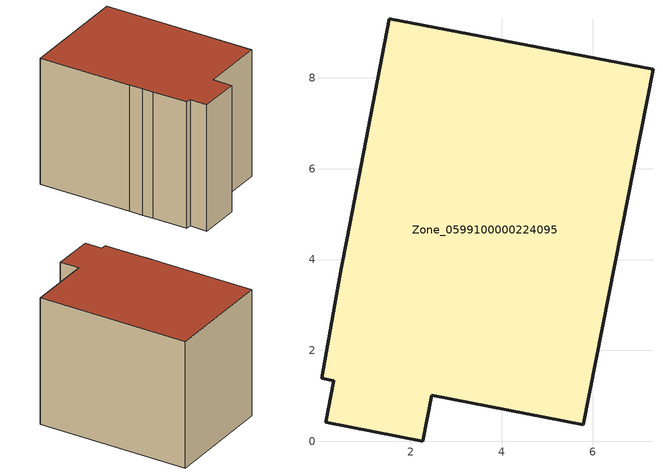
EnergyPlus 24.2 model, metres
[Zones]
Zone_0599100000224095
 floor ground (C_G): 0.36,3.19 0.47,3.8 0.6,4.48 1.53,9.3 7.33,8.19 5.8,0.36 2.46,1.01 2.26,0 0.13,0.42 0.3,1.33 0.03,1.39 z0
 wall outside (C_F): 0.13,0.42 2.26,0 2.46,1.01 5.8,0.36 7.33,8.19 1.53,9.3 0.6,4.48 0.47,3.8 0.36,3.19 0.03,1.39 0.3,1.33 0.13,0.42 z0:6.76
 roof outside (C_R): 0.36,3.19 0.03,1.39 0.3,1.33 0.13,0.42 2.26,0 2.46,1.01 5.8,0.36 7.33,8.19 1.53,9.3 0.6,4.48 0.47,3.8 z6.76
[BUILDING]
Pand.0599100000224095: North Axis=0; Terrain=City; Loads Convergence Tolerance Value=0.04; Temperature Convergence Tolerance Value=0.4; Solar Distribution=FullExterior; Maximum Number of Warmup Days=25; Minimum Number of Warmup Days=1
[Site:Location]
Rotterdam.The.Hague.AP_ZH_NLD Design_Conditions: Latitude=51.96; Longitude=4.45; Time Zone=1; Elevation=-4.5
[SITE:GROUNDTEMPERATURE:BUILDINGSURFACE]
18, 18, 18, 18, 18, 18, 18, 18, 18, 18, 18, 18
[MATERIAL] Thermal Absorptance=0.9; Solar Absorptance=0.7; Visible Absorptance=0.7
Name | Roughness | Thickness | Conductivity | Density | Specific Heat
G.TC.1946-1964 | MediumSmooth | 0.15 | 1 | 540 | 1210
F.TC.1946-1964 | Rough | 0.3 | 0.857143 | 1920 | 840
R.TC.1946-1964 | MediumRough | 0.2 | 0.235294 | 1500 | 1000
[CONSTRUCTION]
C_G: G.TC.1946-1964
C_F: F.TC.1946-1964
C_R: R.TC.1946-1964
[ZONE]
Zone_0599100000224095: Type=1; Multiplier=1; Ceiling Height=Autocalculate; Volume=Autocalculate; Floor Area=autocalculate; Part of Total Floor Area=Yes
[ZONEINFILTRATION:DESIGNFLOWRATE]
Infil_Zone_0599100000224095: Zone or ZoneList or Space or SpaceList=Zone_0599100000224095; Schedule=AlwaysOn; Design Flow Rate Calculation Method=Flow/Area; Flow Rate per Floor Area=0.003; Constant Term Coefficient=1; Temperature Term Coefficient=0; Velocity Term Coefficient=0; Velocity Squared Term Coefficient=0
[HVACTEMPLATE:ZONE:IDEALLOADSAIRSYSTEM]
Zone_0599100000224095: Maximum Heating Supply Air Temperature=50; Minimum Cooling Supply Air Temperature=13; Maximum Heating Supply Air Humidity Ratio=0.0156; Minimum Cooling Supply Air Humidity Ratio=0.0077; Heating Limit=NoLimit; Cooling Limit=NoLimit; Dehumidification Control Type=ConstantSensibleHeatRatio; Cooling Sensible Heat Ratio=0.7; Dehumidification Setpoint=60; Humidification Control Type=None; Humidification Setpoint=30; Outdoor Air Method=None; Outdoor Air Flow Rate per Person=0.00944; Outdoor Air Flow Rate per Zone Floor Area=0; Outdoor Air Flow Rate per Zone=0; Demand Controlled Ventilation Type=None; Outdoor Air Economizer Type=NoEconomizer; Heat Recovery Type=None; Sensible Heat Recovery Effectiveness=0.7; Latent Heat Recovery Effectiveness=0.65
[ZONECONTROL:THERMOSTAT]
ThermostatControl_Zone_0599100000224095: Zone or ZoneList=Zone_0599100000224095; Control Type Schedule=DualSetpointControlType; Control 1=Thermostat_Zone_0599100000224095; Temperature Difference Between Cutout And Setpoint=0
[THERMOSTATSETPOINT:DUALSETPOINT]
Thermostat_Zone_0599100000224095: Heating Setpoint Temperature Schedule=HeatingSetpoint_Zone_0599100000224095; Cooling Setpoint Temperature Schedule=CoolingSetpoint_Zone_0599100000224095
[SCHEDULE:COMPACT]
HeatingSetpoint_Zone_0599100000224095: Through: 12/31, For: AllDays, Until: 24:00, 21
CoolingSetpoint_Zone_0599100000224095: Through: 12/31, For: AllDays, Until: 24:00, 24
DualSetpointControlType: Through: 12/31, For: AllDays, Until: 24:00, 4
AlwaysOn: Through: 12/31, For: AllDays, Until: 24:00, 1
